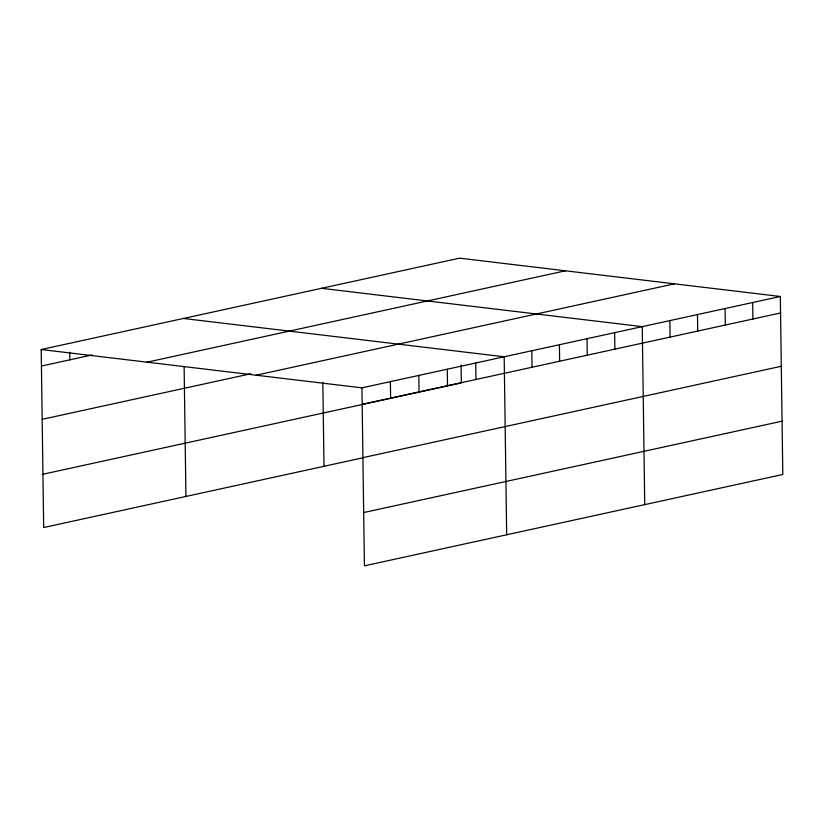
<?xml version="1.0" encoding="UTF-8"?>
<svg xmlns="http://www.w3.org/2000/svg" width="824" height="824" viewBox="0 0 824 824"><rect width="100%" height="100%" fill="white"/><g stroke="black" fill="none" stroke-linecap="round" stroke-linejoin="round"><path stroke-width="1.24" d="M362.9 457.804L43.682 527.525L41.2 349.531L459.576 258.159L780.318 296.475L782.8 474.469L364.424 565.841L361.942 387.847L780.318 296.475M41.427 366.031L92.144 354.959M147.043 362.179L565.419 270.808M42.179 419.323L250.939 373.725M256.099 375.208L674.475 283.827M362.169 404.347L780.544 312.976M42.941 474.233L461.316 382.861L461.069 364.981M362.921 457.639L781.286 366.268M363.683 512.549L782.058 421.177M321.514 288.307L642.246 326.634L644.739 504.618M183.443 318.466L504.185 356.782L506.678 534.776M41.2 349.531L361.942 387.847M752.703 302.511L752.93 319.012M725.089 308.537L725.316 325.037M697.475 314.572L697.712 331.073M669.861 320.598L670.097 337.098M614.642 332.659L614.869 349.16M587.028 338.695L587.255 355.196M559.414 344.72L559.64 361.221M531.799 350.756L532.026 367.257M475.736 362.993L475.973 379.493M447.288 369.214L447.514 385.714M418.839 375.425L419.066 391.925M390.391 381.636L390.617 398.136M322.823 382.367L323.997 466.302M184.123 366.69L185.936 496.46M69.772 352.209L69.875 359.82"/></g></svg>
